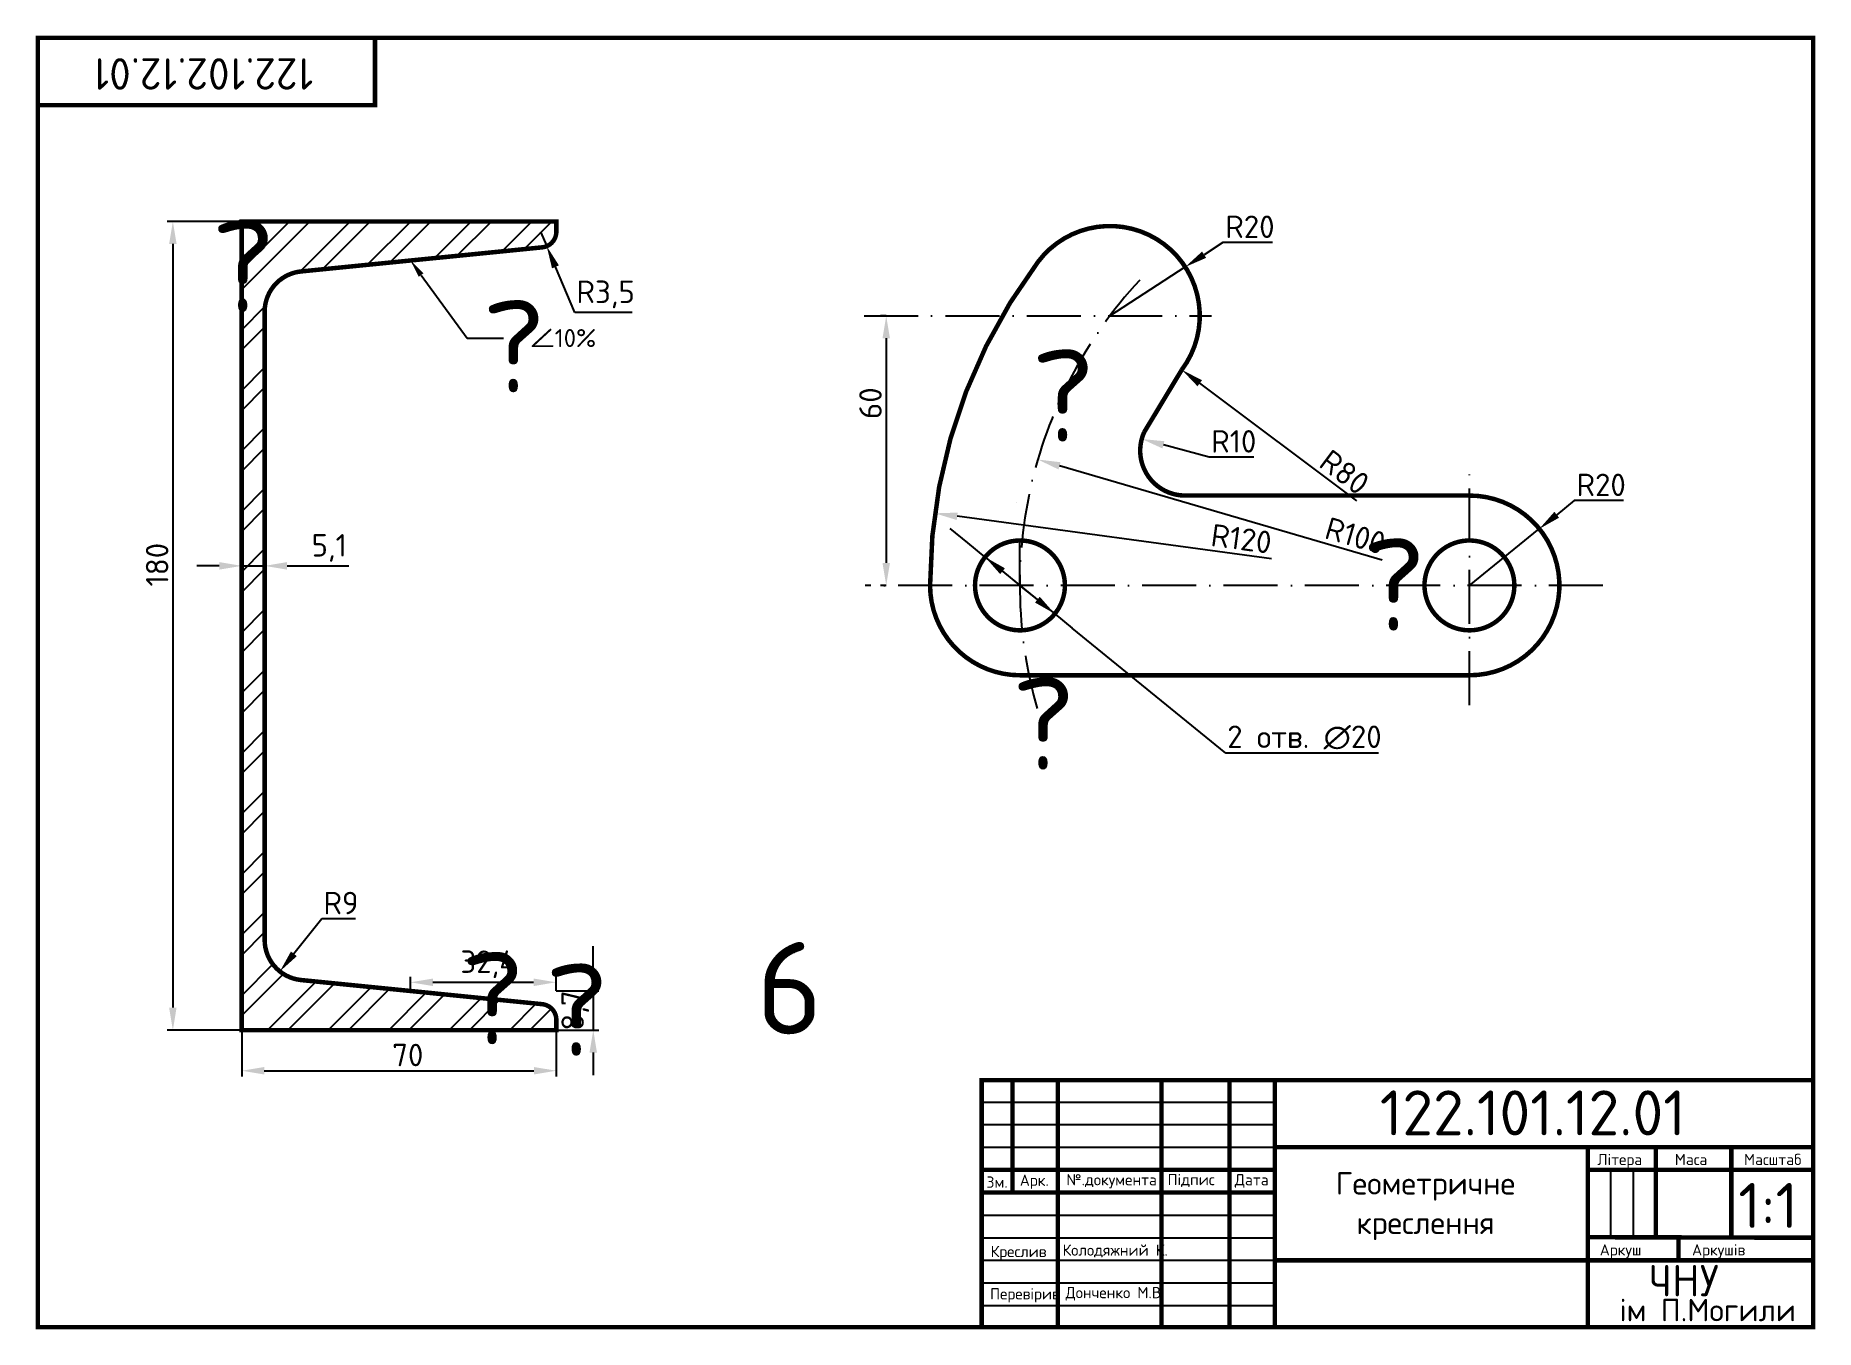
# Model space of a CAD drawing. Header units: millimetres. Extents: x 20 to 416, y 4 to 292.
import ezdxf
from ezdxf import colors
from ezdxf.entities.mleader import LeaderData, LeaderLine
from ezdxf.enums import TextEntityAlignment as Align
from ezdxf.math import Vec2, Vec3

# ---------------------------------------------------------------- set-up
doc = ezdxf.new("R2010")
doc.units = ezdxf.units.MM
doc.header["$PDMODE"] = 34
doc.header["$PDSIZE"] = -3
doc.linetypes.add('ACAD_ISO10W100', pattern=[18, 12, -3, 0, -3])
for name, color, linetype in [('Dim', 5, 'Continuous'), ('Dop', 6, 'Continuous'), ('Kontur', 7, 'Continuous'), ('Osy', 1, 'ACAD_ISO10W100')]:
    doc.layers.add(name, color=color, linetype=linetype)
doc.styles.get("Standard").update_dxf_attribs({"font": 'isocpeur.ttf'})
doc.dimstyles.new('ESKD_', dxfattribs={"dimtxt": 5, "dimasz": 5, "dimexe": 1.25, "dimexo": 0, "dimgap": 1, "dimtad": 1, "dimtoh": 1, "dimdec": 1, "dimtxsty": 'Standard', "dimcen": 2.5, "dimclrd": 256, "dimclre": 256, "dimclrt": 256, "dimadec": 0, "dimazin": 0, "dimtfac": 1, "dimtdec": 1, "dimtmove": 0, "dimatfit": 3, "dimfxl": 1, "dimtfillclr": 256, "dimlwd": -1, "dimlwe": -1, "dimarcsym": 0})

# ---------------------------------------------------------------- blocks, each defined once
blk = doc.blocks.new('*D1')
at = {"layer": 'Defpoints', "color": 0, "transparency": 16777216}
for p in [(354.06, 182.69), (338.52, 170.11)]:
    blk.add_point(p, dxfattribs=at)
at = {"layer": 'Dim', "transparency": 16777216}
for p, q in [((361.83, 188.99), (357.95, 185.84)), ((372.83, 188.99), (361.83, 188.99)), ((338.52, 170.11), (354.06, 182.69))]:
    blk.add_line(p, q, dxfattribs=at)
blk.add_solid([(357.42, 186.49), (358.47, 185.19), (354.06, 182.69)], dxfattribs=at)
at = {"layer": 'Dim', "transparency": 16777216, "insert": (367.83, 192.49), "char_height": 5, "attachment_point": 5}
blk.add_mtext('R20', dxfattribs=at)
blk = doc.blocks.new('*D2')
at = {"layer": 'Defpoints', "color": 0, "transparency": 16777216}
for p in [(274.52, 218.11), (338.52, 170.11)]:
    blk.add_point(p, dxfattribs=at)
at = {"layer": 'Dim', "transparency": 16777216}
blk.add_line((313.44, 188.92), (278.52, 215.11), dxfattribs=at)
blk.add_solid([(279.02, 215.78), (278.02, 214.44), (274.52, 218.11)], dxfattribs=at)
at = {"layer": 'Dim', "transparency": 16777216, "insert": (310.74, 195.32), "char_height": 5, "attachment_point": 5, "rotation": 323.1301}
blk.add_mtext('R80', dxfattribs=at)
blk = doc.blocks.new('*D3')
at = {"layer": 'Defpoints', "color": 0, "transparency": 16777216}
for p in [(242.52, 198.13), (338.52, 170.11)]:
    blk.add_point(p, dxfattribs=at)
at = {"layer": 'Dim', "transparency": 16777216}
blk.add_line((319.14, 175.76), (247.32, 196.73), dxfattribs=at)
blk.add_solid([(247.55, 197.53), (247.09, 195.93), (242.52, 198.13)], dxfattribs=at)
at = {"layer": 'Dim', "transparency": 16777216, "insert": (313.16, 181.16), "char_height": 5, "attachment_point": 5, "rotation": 343.7297}
blk.add_mtext('R100', dxfattribs=at)
blk = doc.blocks.new('*D4')
at = {"layer": 'Defpoints', "color": 0, "transparency": 16777216}
for p in [(219.59, 186.16), (338.52, 170.11)]:
    blk.add_point(p, dxfattribs=at)
at = {"layer": 'Dim', "transparency": 16777216}
blk.add_line((294.5, 176.05), (224.55, 185.49), dxfattribs=at)
blk.add_solid([(224.66, 186.32), (224.44, 184.67), (219.59, 186.16)], dxfattribs=at)
at = {"layer": 'Dim', "transparency": 16777216, "insert": (287.78, 180.49), "char_height": 5, "attachment_point": 5, "rotation": 352.3131}
blk.add_mtext('R120', dxfattribs=at)
blk = doc.blocks.new('*D5')
at = {"layer": 'Defpoints', "color": 0, "transparency": 16777216}
for p in [(265.61, 202.7), (275.27, 200.11)]:
    blk.add_point(p, dxfattribs=at)
at = {"layer": 'Dim', "transparency": 16777216}
for p, q in [((280.58, 198.68), (270.44, 201.4)), ((290.58, 198.68), (280.58, 198.68))]:
    blk.add_line(p, q, dxfattribs=at)
blk.add_solid([(270.66, 202.21), (270.22, 200.6), (265.61, 202.7)], dxfattribs=at)
at = {"layer": 'Dim', "transparency": 16777216, "insert": (286.08, 202.18), "char_height": 5, "attachment_point": 5}
blk.add_mtext('R10', dxfattribs=at)
blk = doc.blocks.new('*D6')
at = {"layer": 'Defpoints', "color": 0, "transparency": 16777216}
for p in [(275.29, 241), (258.52, 230.11)]:
    blk.add_point(p, dxfattribs=at)
at = {"layer": 'Dim', "transparency": 16777216}
for p, q in [((283.68, 246.44), (279.49, 243.72)), ((294.68, 246.44), (283.68, 246.44)), ((258.52, 230.11), (275.29, 241))]:
    blk.add_line(p, q, dxfattribs=at)
blk.add_solid([(279.03, 244.42), (279.94, 243.02), (275.29, 241)], dxfattribs=at)
at = {"layer": 'Dim', "transparency": 16777216, "insert": (289.68, 249.94), "char_height": 5, "attachment_point": 5}
blk.add_mtext('R20', dxfattribs=at)
blk = doc.blocks.new('*D7')
at = {"layer": 'Defpoints', "color": 0, "transparency": 16777216}
for p in [(208.76, 230.11), (208.76, 170.11), (208.76, 170.11)]:
    blk.add_point(p, dxfattribs=at)
at = {"layer": 'Dim', "transparency": 16777216}
for p, q in [((208.76, 230.11), (207.51, 230.11)), ((208.76, 225.11), (208.76, 175.11)), ((208.76, 170.11), (207.51, 170.11))]:
    blk.add_line(p, q, dxfattribs=at)
for points in [[(207.93, 225.11), (209.59, 225.11), (208.76, 230.11)], [(207.93, 175.11), (209.59, 175.11), (208.76, 170.11)]]:
    blk.add_solid(points, dxfattribs=at)
at = {"layer": 'Dim', "transparency": 16777216, "insert": (205.26, 210.67), "char_height": 5, "attachment_point": 5, "rotation": 90}
blk.add_mtext('60', dxfattribs=at)
blk = doc.blocks.new('*D8')
at = {"layer": 'Defpoints', "color": 0, "transparency": 16777216}
for p in [(230.77, 176.43), (246.26, 163.79)]:
    blk.add_point(p, dxfattribs=at)
at = {"layer": 'Dim', "transparency": 16777216}
for p, q in [((226.89, 179.59), (223.02, 182.75)), ((230.77, 176.43), (226.89, 179.59)), ((230.77, 176.43), (246.26, 163.79)), ((234.64, 173.27), (238.52, 170.11)), ((242.39, 166.95), (238.52, 170.11)), ((246.26, 163.79), (250.14, 160.63)), ((284.31, 132.75), (250.14, 160.63)), ((318.31, 132.75), (284.31, 132.75))]:
    blk.add_line(p, q, dxfattribs=at)
blk.add_arc((238.52, 170.11), 10, 313.6305, 90, dxfattribs=at)
for points in [[(235.17, 173.92), (234.11, 172.62), (230.77, 176.43)], [(242.92, 167.59), (241.86, 166.3), (246.26, 163.79)]]:
    blk.add_solid(points, dxfattribs=at)
at = {"layer": 'Dim', "transparency": 16777216, "insert": (301.81, 136.26), "char_height": 5, "attachment_point": 5}
blk.add_mtext('2 отв. ∅20', dxfattribs=at)
blk = doc.blocks.new('*D9')
at = {"layer": 'Defpoints', "color": 0, "transparency": 16777216}
for p in [(79.46, 91.22), (73.85, 84.19)]:
    blk.add_point(p, dxfattribs=at)
at = {"layer": 'Dim', "transparency": 16777216}
for p, q in [((83.2, 95.91), (76.96, 88.1)), ((90.7, 95.91), (83.2, 95.91))]:
    blk.add_line(p, q, dxfattribs=at)
blk.add_solid([(76.31, 88.62), (77.62, 87.58), (73.85, 84.19)], dxfattribs=at)
at = {"layer": 'Dim', "transparency": 16777216, "insert": (87.45, 99.41), "char_height": 5, "attachment_point": 5}
blk.add_mtext('R9', dxfattribs=at)
blk = doc.blocks.new('*D10')
at = {"layer": 'Defpoints', "color": 0, "transparency": 16777216}
for p in [(102.91, 79.83), (135.3, 81.77), (135.3, 79.83)]:
    blk.add_point(p, dxfattribs=at)
at = {"layer": 'Dim', "transparency": 16777216}
for p, q in [((102.91, 79.83), (102.91, 83.02)), ((107.91, 81.77), (130.3, 81.77)), ((135.3, 79.83), (135.3, 83.02))]:
    blk.add_line(p, q, dxfattribs=at)
for points in [[(107.91, 82.6), (107.91, 80.93), (102.91, 81.77)], [(130.3, 82.6), (130.3, 80.93), (135.3, 81.77)]]:
    blk.add_solid(points, dxfattribs=at)
at = {"layer": 'Dim', "transparency": 16777216, "insert": (120.22, 85.77), "char_height": 5, "attachment_point": 5}
blk.add_mtext('32,4', dxfattribs=at)
blk = doc.blocks.new('*D11')
at = {"layer": 'Defpoints', "color": 0, "transparency": 16777216}
for p in [(135.3, 79.83), (135.3, 71.13), (143.58, 71.13)]:
    blk.add_point(p, dxfattribs=at)
at = {"layer": 'Dim', "transparency": 16777216}
for p, q in [((143.58, 84.83), (143.58, 89.83)), ((135.3, 79.83), (144.83, 79.83)), ((143.58, 79.83), (143.58, 71.13)), ((135.3, 71.13), (144.83, 71.13)), ((143.58, 66.13), (143.58, 61.13))]:
    blk.add_line(p, q, dxfattribs=at)
for points in [[(142.75, 84.83), (144.41, 84.83), (143.58, 79.83)], [(142.75, 66.13), (144.41, 66.13), (143.58, 71.13)]]:
    blk.add_solid(points, dxfattribs=at)
at = {"layer": 'Dim', "transparency": 16777216, "insert": (139.58, 75.48), "char_height": 5, "attachment_point": 5, "rotation": 90}
blk.add_mtext('8,7', dxfattribs=at)
blk = doc.blocks.new('*D12')
at = {"layer": 'Defpoints', "color": 0, "transparency": 16777216}
for p in [(65.36, 71.13), (135.36, 71.13), (135.36, 62.08)]:
    blk.add_point(p, dxfattribs=at)
at = {"layer": 'Dim', "transparency": 16777216}
for p, q in [((65.36, 71.13), (65.36, 60.83)), ((135.36, 71.13), (135.36, 60.83)), ((70.36, 62.08), (130.36, 62.08))]:
    blk.add_line(p, q, dxfattribs=at)
for points in [[(70.36, 62.91), (70.36, 61.25), (65.36, 62.08)], [(130.36, 62.91), (130.36, 61.25), (135.36, 62.08)]]:
    blk.add_solid(points, dxfattribs=at)
at = {"layer": 'Dim', "transparency": 16777216, "insert": (102.31, 65.58), "char_height": 5, "attachment_point": 5}
blk.add_mtext('70', dxfattribs=at)
blk = doc.blocks.new('*D13')
at = {"layer": 'Defpoints', "color": 0, "transparency": 16777216}
for p in [(70.46, 174.46), (65.36, 173.88), (70.46, 173.88)]:
    blk.add_point(p, dxfattribs=at)
at = {"layer": 'Dim', "transparency": 16777216}
for p, q in [((60.36, 174.46), (55.36, 174.46)), ((65.36, 173.88), (65.36, 175.71)), ((65.36, 174.46), (70.46, 174.46)), ((70.46, 173.88), (70.46, 175.71)), ((75.46, 174.46), (89.21, 174.46))]:
    blk.add_line(p, q, dxfattribs=at)
for points in [[(60.36, 175.3), (60.36, 173.63), (65.36, 174.46)], [(75.46, 175.3), (75.46, 173.63), (70.46, 174.46)]]:
    blk.add_solid(points, dxfattribs=at)
at = {"layer": 'Dim', "transparency": 16777216, "insert": (84.83, 178.46), "char_height": 5, "attachment_point": 5}
blk.add_mtext('5,1', dxfattribs=at)
blk = doc.blocks.new('*D14')
at = {"layer": 'Defpoints', "color": 0, "transparency": 16777216}
for p in [(65.36, 251.13), (50.04, 71.13), (65.36, 71.13)]:
    blk.add_point(p, dxfattribs=at)
at = {"layer": 'Dim', "transparency": 16777216}
for p, q in [((65.36, 251.13), (48.79, 251.13)), ((50.04, 246.13), (50.04, 76.13)), ((65.36, 71.13), (48.79, 71.13))]:
    blk.add_line(p, q, dxfattribs=at)
for points in [[(49.21, 246.13), (50.87, 246.13), (50.04, 251.13)], [(49.21, 76.13), (50.87, 76.13), (50.04, 71.13)]]:
    blk.add_solid(points, dxfattribs=at)
at = {"layer": 'Dim', "transparency": 16777216, "insert": (46.54, 174.73), "char_height": 5, "attachment_point": 5, "rotation": 90}
blk.add_mtext('180', dxfattribs=at)
blk = doc.blocks.new('*D15')
at = {"layer": 'Defpoints', "color": 0, "transparency": 16777216}
for p in [(131.86, 248.85), (133.22, 245.62)]:
    blk.add_point(p, dxfattribs=at)
at = {"layer": 'Dim', "transparency": 16777216}
for p, q in [((131.86, 248.85), (133.22, 245.62)), ((139.45, 230.89), (135.17, 241.02)), ((152.2, 230.89), (139.45, 230.89))]:
    blk.add_line(p, q, dxfattribs=at)
blk.add_solid([(135.94, 241.34), (134.4, 240.69), (133.22, 245.62)], dxfattribs=at)
at = {"layer": 'Dim', "transparency": 16777216, "insert": (146.33, 234.89), "char_height": 5, "attachment_point": 5}
blk.add_mtext('R3,5', dxfattribs=at)

msp = doc.modelspace()

# ---------------------------------------------------------------- hatches: boundary and pattern name
at = {"layer": 'Dim', "true_color": 0x636466}
h = msp.add_hatch(dxfattribs=at)
h.set_pattern_fill('ANSI32', color=251)
h.paths.add_polyline_path([(70.46, 231.04, -0.385314), (78.56, 240), (132.21, 245.36, 0.385314), (135.36, 248.85), (135.36, 251.13), (65.36, 251.13), (65.36, 71.13), (135.36, 71.13), (135.36, 73.42, 0.385314), (132.21, 76.9), (78.56, 82.27, -0.385314), (70.46, 91.22)])

# ---------------------------------------------------------------- linework, layer by layer
at = {"layer": 'Dop'}
msp.add_line((338.52, 150.11), (240.52, 150.21), dxfattribs=at)
msp.add_circle((238.52, 170.11), 10, dxfattribs=at)
at = {"layer": 'Kontur'}
for p, q in [((238.52, 170.11), (238.52, 180.11)), ((236.86, 60), (236.86, 34.98)), ((246.94, 60), (246.94, 5)), ((270.02, 60), (270.02, 5)), ((285.13, 60), (285.13, 5)), ((295.21, 60), (295.21, 5)), ((230, 55.12), (295.21, 55.12)), ((230, 50.09), (295.21, 50.09)), ((230, 45.05), (295.21, 45.05)), ((415, 45.05), (295.21, 45.05)), ((364.88, 45.05), (364.88, 5)), ((379.99, 45.05), (379.99, 24.91)), ((396.78, 45.05), (396.78, 24.91)), ((230, 40.02), (295.21, 40.02)), ((415, 40.02), (364.88, 40.02)), ((369.92, 40.02), (369.92, 24.91)), ((374.96, 40.02), (374.96, 24.91)), ((230, 34.98), (295.21, 34.98)), ((230, 29.95), (295.21, 29.95)), ((230, 24.91), (295.21, 24.91)), ((415, 24.91), (364.88, 24.91)), ((385.03, 19.88), (385.03, 24.91)), ((396.78, 24.91), (396.78, 24.91)), ((230, 19.88), (295.21, 19.88)), ((415, 19.88), (295.21, 19.88)), ((230, 14.85), (295.21, 14.85)), ((230, 9.81), (295.21, 9.81))]:
    msp.add_line(p, q, dxfattribs=at)
at = {"layer": 'Kontur', "const_width": 1}
for points in [[(20, 5), (415, 5), (415, 292), (20, 292)], [(20, 277), (95, 277), (95, 292), (20, 292)]]:
    msp.add_lwpolyline(points, close=True, dxfattribs=at)
msp.add_lwpolyline([(65.36, 251.13), (135.36, 251.13), (135.36, 248.85, -0.385314), (132.21, 245.36), (78.56, 240, 0.385314), (70.46, 231.04), (70.46, 91.22, 0.385314), (78.56, 82.27), (132.21, 76.9, -0.385314), (135.36, 73.42), (135.36, 71.13), (65.36, 71.13)], format="xyb", close=True, dxfattribs=at)
for points in [[(242.52, 242.11, -1), (274.52, 218.11, -2.216995)], [(338.52, 150.11), (238.52, 150.11, -0.414214), (218.52, 170.11, -0.162278), (242.52, 242.11, -0.670579)], [(275.27, 190.11, -0.544559), (266.15, 204.22)], [(338.52, 150.11), (338.52, 150.11, 1.001023), (338.52, 190.11, 4.224596)], [(238.52, 180.11, -2.414214), (228.52, 170.11, -0.414214), (238.52, 180.11)], [(338.52, 160.11, -2.414214), (348.52, 170.11, -0.414214), (338.52, 160.11, 7.595754)]]:
    msp.add_lwpolyline(points, format="xyb", dxfattribs=at)
for points in [[(266.15, 204.22), (274.52, 218.11)], [(338.52, 190.11), (275.27, 190.11)], [(415, 5), (415, 60), (230, 60), (230, 5)], [(236.86, 34.98), (236.86, 60)], [(246.94, 5), (246.94, 60)], [(270.02, 5), (270.02, 60)], [(285.13, 5), (285.13, 60)], [(295.21, 5), (295.21, 60)], [(295.21, 45.05), (415, 45.05)], [(364.88, 5), (364.88, 45.05)], [(379.99, 24.91), (379.99, 45.05)], [(396.78, 24.95), (396.78, 45.05)], [(230, 40.02), (295.21, 40.02)], [(415, 40.02), (364.88, 40.02)], [(230, 34.98), (295.21, 34.98)], [(364.88, 25.03), (415, 24.91)], [(385.03, 19.88), (385.03, 24.91)], [(295.21, 19.88), (415, 19.88)]]:
    msp.add_lwpolyline(points, dxfattribs=at)
at = {"layer": 'Kontur'}
msp.add_circle((238.52, 170.11), 2.842170943040401e-14, dxfattribs=at)
at = {"layer": 'Osy'}
for p, q in [((203.87, 230.11), (281.12, 230.11)), ((338.52, 143.48), (338.52, 196.73)), ((237.71, 188.62), (237.71, 188.62)), ((368.2, 170.11), (204.04, 170.11)), ((188.37, 88.22), (188.37, 88.22))]:
    msp.add_line(p, q, dxfattribs=at)
msp.add_circle((338.52, 170.11), 10, dxfattribs=at)
msp.add_arc((338.27, 170.16), 99.78, 137.1049, 198.0944, dxfattribs=at)

# ---------------------------------------------------------------- texts
at = {"layer": 'Dim', "color": 1}
for s, p in [('?', (58.66, 231)), ('?', (118.87, 213.1)), ('?', (241.07, 202.14)), ('?', (314.69, 160.06)), ('?', (236.72, 129.12)), ('?', (114.15, 67.99)), ('6', (179.81, 70.21)), ('?', (132.88, 65.43))]:
    msp.add_text(s, height=20.53, dxfattribs=at).set_placement(p)
at = {"layer": 'Kontur'}
msp.add_text('122.102.12.01', height=7, rotation=180, dxfattribs=at).set_placement((81.3, 287.46))
for s, height, p in [('122.101.12.01', 10, (318.58, 47.7)), ('Зм.', 2.5, (231.08, 36.04)), ('Арк.', 2.5, (238.47, 36.45)), ('№.документа', 2.5, (248.85, 36.57)), ('Підпис', 2.5, (271.36, 36.6)), ('Дата', 2.5, (286.32, 36.57)), ('1:1', 10, (398.36, 27.09)), ('Креслив', 2.5, (232, 20.59)), ('Колодяжний К.', 2.5, (248, 20.91)), ('Аркушів', 2.5, (388.05, 20.96)), ('ЧНУ', 7, (378.44, 11.86)), ('Перевірив', 2.5, (231.87, 11.18)), ('Донченко М.В.', 2.5, (248.67, 11.44)), ('ім П.Могили', 5, (371.9, 6.31))]:
    msp.add_text(s, height=height, dxfattribs=at).set_placement(p)
for s, height, p in [('Літера', 2.5, (371.97, 41.08)), ('Маса', 2.5, (387.83, 41.08)), ('Масштаб', 2.5, (406.01, 41.08)), ('Геометричне', 5, (328.75, 34.52)), ('креслення', 5, (328.75, 25.73)), ('Аркуш', 2.5, (372.17, 20.96))]:
    msp.add_text(s, height=height, dxfattribs=at).set_placement(p, align=Align.CENTER)

# ---------------------------------------------------------------- dimensions: what is measured, and where the dimension line sits
at = {"layer": 'Dim'}
for base, p1, p2, picture, middle in [((50.04, 71.13), (65.36, 251.13), (65.36, 71.13), '*D14', (50.04, 174.73)), ((208.76, 170.11), (208.76, 230.11), (208.76, 170.11), '*D7', (208.76, 210.67)), ((143.58, 71.13), (135.3, 79.83), (135.3, 71.13), '*D11', (143.58, 75.48))]:
    dim = msp.add_linear_dim(base=base, p1=p1, p2=p2, angle=90, dimstyle='ESKD_', dxfattribs=at)
    dim.commit()
    dim.dimension.update_dxf_attribs({"geometry": picture, "text_midpoint": middle, "dimtype": 160})
for center, mpoint, picture, middle in [((258.52, 230.11), (275.29, 241), '*D6', (289.68, 249.94)), ((131.86, 248.85), (133.22, 245.62), '*D15', (146.33, 234.89)), ((338.52, 170.11), (354.06, 182.69), '*D1', (367.83, 192.49))]:
    dim = msp.add_radius_dim(center=center, mpoint=mpoint, dimstyle='ESKD_', dxfattribs=at)
    dim.commit()
    dim.dimension.update_dxf_attribs({"geometry": picture, "text_midpoint": middle})
for center, mpoint, picture, middle in [((338.52, 170.11), (274.52, 218.11), '*D2', (308.64, 192.52)), ((275.27, 200.11), (265.61, 202.7), '*D5', (286.08, 198.68)), ((338.52, 170.11), (242.52, 198.13), '*D3', (312.18, 177.8)), ((338.52, 170.11), (219.59, 186.16), '*D4', (287.31, 177.02)), ((79.46, 91.22), (73.85, 84.19), '*D9', (87.45, 95.91))]:
    dim = msp.add_radius_dim(center=center, mpoint=mpoint, dimstyle='ESKD_', dxfattribs=at)
    dim.commit()
    dim.dimension.update_dxf_attribs({"geometry": picture, "text_midpoint": middle, "dimtype": 164})
dim = msp.add_diameter_dim_2p(p1=(230.77, 176.43), p2=(246.26, 163.79), text='2 отв. <>', dimstyle='ESKD_', dxfattribs=at)
dim.commit()
dim.dimension.update_dxf_attribs({"geometry": '*D8', "text_midpoint": (301.81, 132.75), "dimtype": 163})
for base, p1, p2, picture, middle in [((70.46, 174.46), (65.36, 173.88), (70.46, 173.88), '*D13', (84.83, 174.46)), ((135.3, 81.77), (102.91, 79.83), (135.3, 79.83), '*D10', (120.22, 81.77)), ((135.36, 62.08), (65.36, 71.13), (135.36, 71.13), '*D12', (102.31, 62.08))]:
    dim = msp.add_linear_dim(base=base, p1=p1, p2=p2, dimstyle='ESKD_', dxfattribs=at)
    dim.commit()
    dim.dimension.update_dxf_attribs({"geometry": picture, "text_midpoint": middle, "dimtype": 160})

# ---------------------------------------------------------------- leaders
ml = msp.add_multileader_mtext('Standard', dxfattribs=at)
ml.set_content('\\pxi-3,l4,t4;∠10%', color=256)
ml.set_leader_properties()
ml.build(insert=Vec2(0, 0))
ml.multileader.update_dxf_attribs({"text_right_attachment_type": 6, "dogleg_length": 0.36})
ctx = ml.context
ctx.base_point, ctx.plane_origin = Vec3(123.57, 225.17), Vec3(102.91, 242.43)
ctx.right_attachment = 6
notes = []
notes.append((ctx, [(0, (1, 1, 0), (115.55, 225.17), (1, 0), 8.02, [(0, [(102.91, 242.43)], 0, [])])]))
ctx.mtext.insert, ctx.mtext.flow_direction = Vec3(125.57, 227.17), 5
for ctx, leaders in notes:
    for number, flags, end, landing, length, lines in leaders:
        leader = LeaderData()
        leader.index, (leader.has_last_leader_line, leader.has_dogleg_vector, leader.attachment_direction) = number, flags
        leader.last_leader_point, leader.dogleg_vector, leader.dogleg_length = Vec3(end), Vec3(landing), length
        for number, points, colour, breaks in lines:
            line = LeaderLine()
            line.index, line.vertices, line.color, line.breaks = number, Vec3.list(points), colors.encode_raw_color(colour), breaks
            leader.lines.append(line)
        ctx.leaders.append(leader)

doc.saveas('drawing.dxf')
